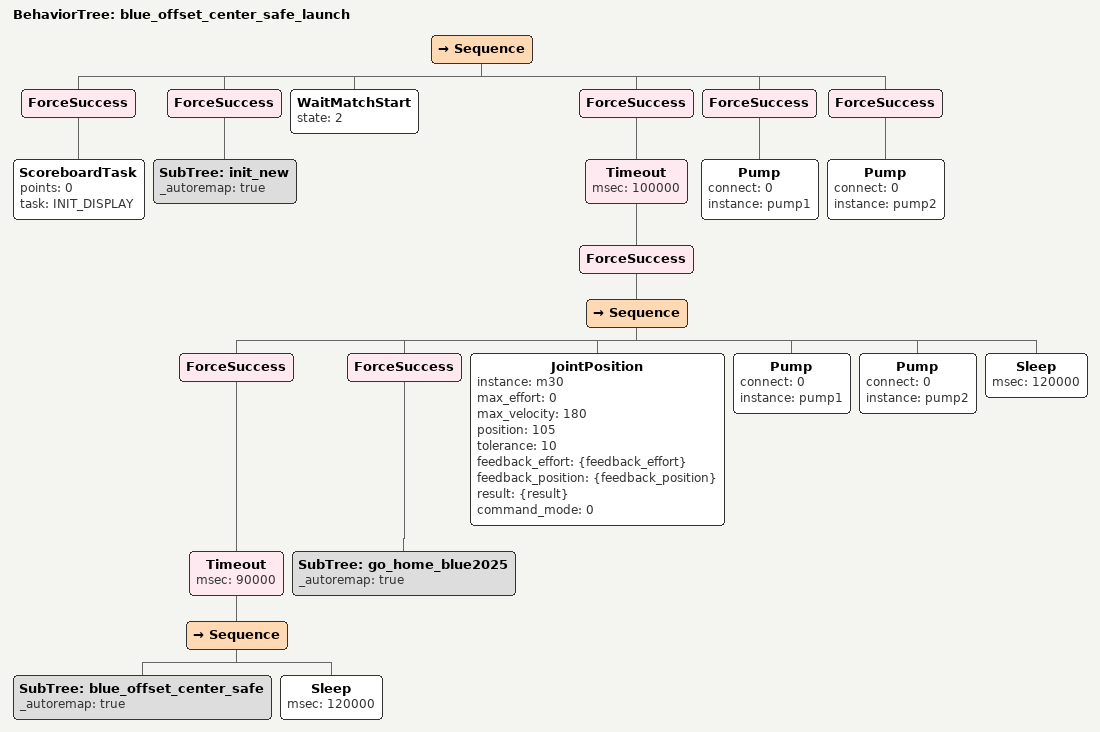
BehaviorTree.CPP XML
<?xml version="1.0" encoding="UTF-8"?>
<root BTCPP_format="4">
  <BehaviorTree ID="blue_offset_center_safe_launch">
    <Sequence>
      <ForceSuccess>
        <ScoreboardTask points="0"
                        task="INIT_DISPLAY"/>
      </ForceSuccess>
      <ForceSuccess>
        <SubTree ID="init_new"
                 _autoremap="true"/>
      </ForceSuccess>
      <WaitMatchStart state="2"/>
      <ForceSuccess>
        <Timeout msec="100000">
          <ForceSuccess>
            <Sequence>
              <ForceSuccess>
                <Timeout msec="90000">
                  <Sequence>
                    <SubTree ID="blue_offset_center_safe"
                             _autoremap="true"/>
                    <Sleep msec="120000"/>
                  </Sequence>
                </Timeout>
              </ForceSuccess>
              <ForceSuccess>
                <SubTree ID="go_home_blue2025"
                         _autoremap="true"/>
              </ForceSuccess>
              <JointPosition instance="m30"
                             max_effort="0"
                             max_velocity="180"
                             position="105"
                             tolerance="10"
                             feedback_effort="{feedback_effort}"
                             feedback_position="{feedback_position}"
                             result="{result}"
                             command_mode="0"/>
              <Pump connect="0"
                    instance="pump1"/>
              <Pump connect="0"
                    instance="pump2"/>
              <Sleep msec="120000"/>
            </Sequence>
          </ForceSuccess>
        </Timeout>
      </ForceSuccess>
      <ForceSuccess>
        <Pump connect="0"
              instance="pump1"/>
      </ForceSuccess>
      <ForceSuccess>
        <Pump connect="0"
              instance="pump2"/>
      </ForceSuccess>
    </Sequence>
  </BehaviorTree>

</root>
